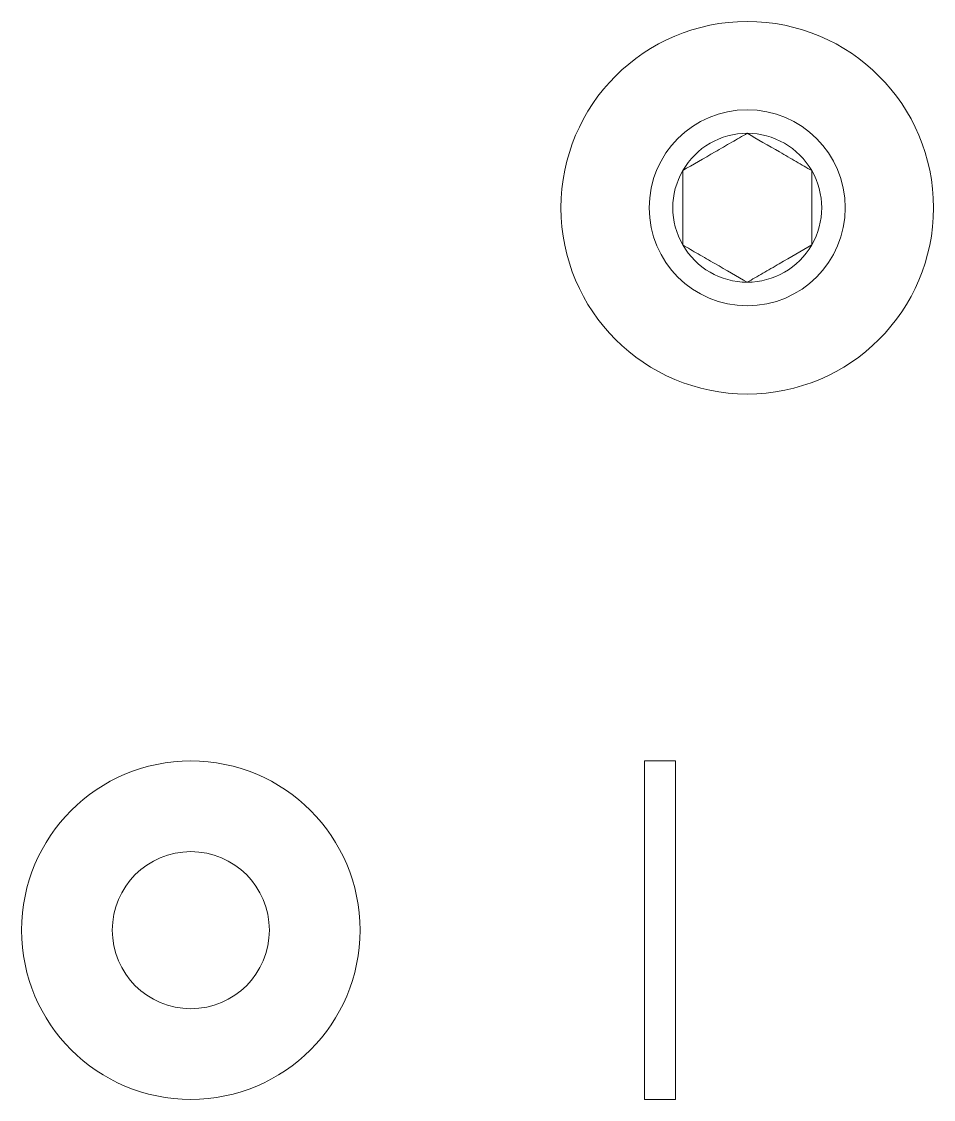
# Model space of a CAD drawing. Header units: inches. Extents: x -1 to 66.5, y -11.9 to 25.2.
# Drawn here: x 33.031 to 34.209, y 3.576 to 4.969 of the extents above; entities that cross this region are included whole.
import ezdxf

# ---------------------------------------------------------------- set-up
doc = ezdxf.new("R2010")
doc.units = ezdxf.units.IN
doc.header["$MEASUREMENT"] = 0
doc.linetypes.add('SLD-Solid', pattern=[0])
doc.layers.add('Fastener', color=134, linetype='Continuous')

msp = doc.modelspace()

# ---------------------------------------------------------------- linework, layer by layer
at = {"layer": 'Fastener', "linetype": 'SLD-Solid', "lineweight": 15}
for p, q in [((33.8762, 4.0134), (33.8362, 4.0134)), ((33.8362, 3.5759), (33.8362, 4.0134)), ((33.8762, 3.5759), (33.8762, 4.0134)), ((33.8362, 3.5759), (33.8762, 3.5759))]:
    msp.add_line(p, q, dxfattribs=at)
for centre, radius in [((33.9688, 4.7282), 0.2407), ((33.9688, 4.7282), 0.1267), ((33.2498, 3.7947), 0.2187), ((33.2498, 3.7947), 0.1015)]:
    msp.add_circle(centre, radius, dxfattribs=at)
for start, end in [(90, 150), (30, 90), (150, 210), (330, 30), (210, 270), (270, 330)]:
    msp.add_arc((33.9688, 4.7282), 0.0962, start, end, dxfattribs=at)
for points, knots in [([(33.9688, 4.8244), (33.9623, 4.8206), (33.9556, 4.8168), (33.9418, 4.8088), (33.9345, 4.8046), (33.9127, 4.792), (33.8985, 4.7839), (33.8854, 4.7763)], [0, 0, 0, 0, 0.25, 0.25, 0.5, 0.5, 1, 1, 1, 1]), ([(34.0521, 4.7763), (34.0456, 4.78), (34.0389, 4.7839), (34.0251, 4.7919), (34.0179, 4.7961), (33.996, 4.8087), (33.9819, 4.8168), (33.9688, 4.8244)], [0, 0, 0, 0, 0.25, 0.25, 0.5, 0.5, 1, 1, 1, 1]), ([(33.8854, 4.6801), (33.8854, 4.6875), (33.8854, 4.6954), (33.8854, 4.7115), (33.8854, 4.7197), (33.8854, 4.7367), (33.8854, 4.7449), (33.8854, 4.761), (33.8854, 4.7688), (33.8854, 4.7763)], [0, 0, 0, 0, 0.25, 0.25, 0.5, 0.5, 0.75, 0.75, 1, 1, 1, 1]), ([(34.0521, 4.6801), (34.0521, 4.6875), (34.0521, 4.6954), (34.0521, 4.7115), (34.0521, 4.7197), (34.0521, 4.7367), (34.0521, 4.7449), (34.0521, 4.761), (34.0521, 4.7688), (34.0521, 4.7763)], [0, 0, 0, 0, 0.25, 0.25, 0.5, 0.5, 0.75, 0.75, 1, 1, 1, 1]), ([(33.8854, 4.6801), (33.8919, 4.6763), (33.8986, 4.6725), (33.9124, 4.6645), (33.9197, 4.6603), (33.9415, 4.6477), (33.9557, 4.6395), (33.9688, 4.632)], [0, 0, 0, 0, 0.25, 0.25, 0.5, 0.5, 1, 1, 1, 1]), ([(33.9688, 4.632), (33.9753, 4.6357), (33.9819, 4.6396), (33.9957, 4.6475), (34.003, 4.6517), (34.0248, 4.6643), (34.039, 4.6725), (34.0521, 4.6801)], [0, 0, 0, 0, 0.25, 0.25, 0.5, 0.5, 1, 1, 1, 1])]:
    msp.add_open_spline(points, degree=3, knots=knots, dxfattribs=at)

doc.saveas('drawing.dxf')
